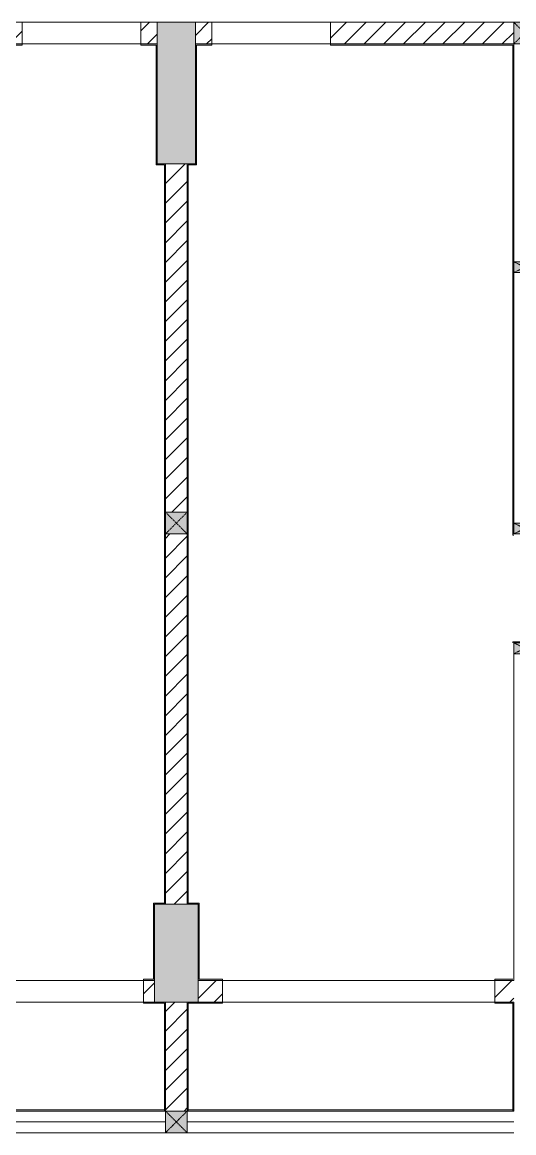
# Model space of a CAD drawing. Header units: millimetres. Extents: x 31499 to 223976, y 3719 to 80291.
# Drawn here: x 186959 to 191474, y 23337 to 33537 of the extents above; entities that cross this region are included whole.
import ezdxf

# ---------------------------------------------------------------- set-up
doc = ezdxf.new("R2010")
doc.units = ezdxf.units.MM
doc.linetypes.add('IMPORT-Dash _2_', pattern=[6, 3, -3])
for name, color, linetype, lineweight in [('A-FLOR-1', 170, 'Continuous', 9), ('A-FLOR-HRAL-6', 170, 'Continuous', 9), ('A-WALL-1', 170, 'Continuous', 9), ('A-WALL-PATT-3', 170, 'Continuous', 9), ('A_1404_dwg-1', 170, 'Continuous', 9), ('I-WALL', 170, 'Continuous', 9), ('I-WALL-1', 170, 'Continuous', 9), ('S-COLS-1', 170, 'Continuous', 9), ('S-COLS-12', 170, 'IMPORT-Dash _2_', 9), ('S-COLS-2', 170, 'Continuous', 9), ('S-COLS-4', 170, 'Continuous', 9), ('S-COLS-HDLN-1', 170, 'IMPORT-Dash _2_', 9)]:
    doc.layers.add(name, color=color, linetype=linetype, lineweight=lineweight)
pattern_1 = [(45, (0, 0), (-90.50967, 90.50967), [])]

# ---------------------------------------------------------------- blocks, each defined once
blk = doc.blocks.new('A_1404_dwg_NCV_TKTC_KET CAU_rvt-1-TKTC_MB HOÀN THIỆN SÀN TẦNG 3-4-4819833-KeyPlan-CH2A_Tầng 3 - Tầng 8')
at = {"layer": 'S-COLS-1'}
for points in [[(91928, 32237), (91928, 33537), (91578, 33537), (91578, 32237), (91863, 32237)], [(91653, 24537), (91953, 24537), (91953, 25437), (91553, 25437), (91553, 24537)]]:
    blk.add_hatch(color=256, dxfattribs=at).paths.add_polyline_path(points)
at = {"layer": 'A-FLOR-1'}
for p, q in [((86478, 23337), (91653, 23337)), ((91853, 23337), (94853, 23337))]:
    blk.add_line(p, q, dxfattribs=at)
at = {"layer": 'S-COLS-2'}
for p, q in [((91653, 32237), (91853, 32237)), ((91853, 25437), (91653, 25437)), ((91553, 24737), (91553, 24537)), ((91953, 24537), (91953, 24737)), ((91653, 24537), (91853, 24537))]:
    blk.add_line(p, q, dxfattribs=at)
at = {"layer": 'S-COLS-2', "flags": 128}
blk.add_lwpolyline([(91928, 33337), (91928, 33537), (91578, 33537), (91578, 33337)], dxfattribs=at)
blk = doc.blocks.new('A_1404_dwg_G1_SOF - BO TRU - 100x200-746114-TKTC_MB HOÀN THIỆN SÀN TẦNG 3-4-4819846-KeyPlan-CH2A_Tầng 3 - Tầng 8')
at = {"layer": 'S-COLS-1'}
blk.add_hatch(color=256, dxfattribs=at).paths.add_polyline_path([(49953, 40037), (49953, 40237), (49853, 40237), (49853, 40037)])
at = {"layer": 'S-COLS-1', "flags": 128}
blk.add_lwpolyline([(49853, 40037), (49853, 40237), (49953, 40237), (49953, 40037)], close=True, dxfattribs=at)
at = {"layer": 'S-COLS-HDLN-1'}
for p, q in [((49953, 40037), (49853, 40237)), ((49853, 40037), (49953, 40237))]:
    blk.add_line(p, q, dxfattribs=at)
blk = doc.blocks.new('A_1404_dwg_Railing - Railing-916117-TKTC_MB HOÀN THIỆN SÀN TẦNG 3-4-4819920-KeyPlan-CH2A_Tầng 3 - Tầng 8')
at = {"layer": 'A-FLOR-HRAL-6'}
blk.add_line((91853, 23537), (94853, 23537), dxfattribs=at)
blk = doc.blocks.new('A_1404_dwg_NCV_TKTC_TANG 3 - 4_rvt-1-TKTC_MB HOÀN THIỆN SÀN TẦNG 3-4-4819943-KeyPlan-CH2A_Tầng 3 - Tầng 8')
at = {"layer": 'A-WALL-PATT-3'}
h = blk.add_hatch(color=256, dxfattribs=at)
h.paths.add_polyline_path([(91568, 33327), (91578, 33327), (91578, 33337), (91428, 33337), (91428, 33327)])
h.paths.add_polyline_path([(90338, 33327), (90338, 33337), (87478, 33337), (87478, 33327)])
for points in [[(91578, 32237), (91578, 33327), (91568, 33327), (91568, 32237)], [(91938, 32237), (91938, 33327), (91928, 33327), (91928, 32237)], [(94843, 28827), (94853, 28827), (94852, 33327), (94843, 33327), (94843, 28837)], [(91643, 32227), (91643, 32237), (91568, 32236), (91568, 32227)], [(91653, 25447), (91653, 32237), (91643, 32236), (91643, 25447)], [(91853, 25447), (91863, 25447), (91863, 32237), (91853, 32237), (91853, 28837)], [(91938, 32227), (91938, 32237), (91863, 32237), (91863, 32227)], [(91543, 24737), (91553, 24737), (91553, 25447), (91543, 25447), (91543, 24747)], [(91643, 25437), (91653, 25437), (91653, 25447), (91553, 25447), (91553, 25437)], [(91853, 25437), (91953, 25437), (91953, 25447), (91853, 25447)], [(91963, 24747), (91963, 25447), (91953, 25447), (91953, 24747)], [(91643, 23537), (91653, 23537), (91653, 24537), (91643, 24537), (91643, 24527)], [(91863, 23537), (91863, 24527), (91853, 24527), (91853, 23537)], [(94852, 23537), (94853, 23537), (94852, 24537), (94843, 24537), (94843, 23537)]]:
    blk.add_hatch(color=256, dxfattribs=at).paths.add_polyline_path(points)
h = blk.add_hatch(color=256, dxfattribs=at)
h.paths.add_polyline_path([(91928, 33327), (92078, 33327), (92078, 33337), (91928, 33337)])
h.paths.add_polyline_path([(94703, 33327), (94853, 33327), (94852, 33337), (93168, 33337), (93168, 33327), (93613, 33327)])
h = blk.add_hatch(color=256, dxfattribs=at)
h.paths.add_polyline_path([(94853, 27837), (95051, 27837), (95051, 27847), (94843, 27847), (94843, 27837)])
h.paths.add_polyline_path([(96853, 27837), (98143, 27837), (98143, 27847), (95951, 27847), (95951, 27837)])
h = blk.add_hatch(color=256, dxfattribs=at)
h.paths.add_polyline_path([(88888, 24737), (88953, 24737), (88953, 24747), (88878, 24747), (88878, 24737)])
h.paths.add_polyline_path([(91453, 24737), (91543, 24737), (91543, 24747), (91453, 24747)])
h = blk.add_hatch(color=256, dxfattribs=at)
h.paths.add_polyline_path([(94843, 24737), (94843, 24747), (94678, 24747), (94678, 24737)])
h.paths.add_polyline_path([(91963, 24737), (92178, 24737), (92176, 24747), (91953, 24747), (91953, 24737)])
h = blk.add_hatch(color=256, dxfattribs=at)
h.paths.add_polyline_path([(91453, 24527), (91643, 24527), (91643, 24537), (91453, 24537)])
h.paths.add_polyline_path([(88878, 24527), (88953, 24527), (88953, 24537), (88878, 24537), (88878, 24527)])
h = blk.add_hatch(color=256, dxfattribs=at)
h.paths.add_polyline_path([(91863, 24527), (92178, 24527), (92176, 24537), (91853, 24537), (91853, 24527)])
h.paths.add_polyline_path([(94843, 24527), (94843, 24537), (94678, 24537), (94678, 24527)])
at = {"layer": 'A-FLOR-1'}
for p, q in [((91428, 33337), (90338, 33337)), ((93168, 33337), (92078, 33337)), ((91653, 32237), (91578, 32237)), ((94843, 24737), (94853, 24737)), ((91653, 24537), (91453, 24537))]:
    blk.add_line(p, q, dxfattribs=at)
at = {"layer": 'A-FLOR-1', "flags": 128}
for points in [[(91428, 33537), (90338, 33537), (90338, 33337), (91428, 33337)], [(93168, 33537), (92078, 33537), (92078, 33337), (93168, 33337)]]:
    blk.add_lwpolyline(points, close=True, dxfattribs=at)
for points in [[(91453, 24737), (88953, 24737), (88953, 24537), (91453, 24537), (91453, 24737), (88953, 24737)], [(92178, 24737), (92178, 24537), (94678, 24537), (94678, 24737), (92178, 24737), (94678, 24737)]]:
    blk.add_lwpolyline(points, dxfattribs=at)
at = {"layer": 'A-WALL-1'}
blk.add_line((94853, 27737), (94853, 24737), dxfattribs=at)
at = {"layer": 'I-WALL'}
for p, q in [((86488, 23547), (91643, 23547)), ((91643, 23537), (86488, 23537)), ((91863, 23547), (94843, 23547)), ((94843, 23537), (91863, 23537))]:
    blk.add_line(p, q, dxfattribs=at)
at = {"layer": 'I-WALL-1'}
for p, q in [((94853, 28937), (94853, 31237)), ((91653, 28837), (91653, 29037)), ((91853, 29037), (91853, 28837))]:
    blk.add_line(p, q, dxfattribs=at)
at = {"layer": 'I-WALL-1', "flags": 128}
for points in [[(87488, 33327), (90338, 33327), (90338, 33337), (87478, 33337), (87478, 33327)], [(91653, 29037), (91653, 32237), (91643, 32237), (91578, 32237), (91578, 33327), (91578, 33337), (91428, 33337), (91428, 33327), (91568, 33327), (91568, 32237)], [(91853, 28837), (91853, 25447), (91853, 25437), (91953, 25437), (91953, 24747), (91953, 24737), (92178, 24737), (92178, 24747), (91963, 24747), (91963, 25447), (91953, 25447), (91863, 25447), (91863, 32227), (91938, 32227), (91938, 32237), (91938, 33327), (92078, 33327), (92078, 33337), (91928, 33337), (91928, 33327), (91928, 32237)], [(94852, 33337), (93168, 33337), (93168, 33327), (94843, 33327), (94843, 28827), (94853, 28827)], [(94853, 31337), (94853, 33327), (94853, 33337)], [(91568, 32237), (91568, 32227), (91643, 32227), (91643, 25447), (91553, 25447), (91543, 25447), (91543, 24747), (91453, 24747), (91453, 24737), (91543, 24737), (91553, 24737), (91553, 25437), (91653, 25437), (91653, 25447), (91653, 28837)], [(91928, 32237), (91863, 32237), (91853, 32237), (91853, 29037)], [(95051, 27837), (95051, 27847), (94843, 27847), (94843, 27837)], [(94843, 24747), (94678, 24747), (94678, 24737), (94843, 24737)]]:
    blk.add_lwpolyline(points, dxfattribs=at)
for points in [[(91643, 24527), (91643, 23537), (91653, 23537), (91653, 24537), (91643, 24537), (91453, 24537), (91453, 24527)], [(91863, 23537), (91863, 24527), (92178, 24527), (92178, 24537), (91853, 24537), (91853, 24527), (91853, 23537)], [(94843, 24527), (94843, 23537), (94853, 23537), (94853, 24537), (94843, 24537), (94678, 24537), (94678, 24527)]]:
    blk.add_lwpolyline(points, close=True, dxfattribs=at)
at = {"rotation": 90}
for p in [(135090, -18616), (135090, -21016), (135090, -22116)]:
    blk.add_blockref('A_1404_dwg_G1_SOF - BO TRU - 100x200-746114-TKTC_MB HOÀN THIỆN SÀN TẦNG 3-4-4819846-KeyPlan-CH2A_Tầng 3 - Tầng 8', p, dxfattribs=at)
blk.add_blockref('A_1404_dwg_Railing - Railing-916117-TKTC_MB HOÀN THIỆN SÀN TẦNG 3-4-4819920-KeyPlan-CH2A_Tầng 3 - Tầng 8', (0, 0))
blk = doc.blocks.new('A_1404_dwg_G1_SOF - BO TRU - 200x200-3054293-TKTC_MB HOÀN THIỆN SÀN TẦNG 3-4-4819986-KeyPlan-CH2A_Tầng 3 - Tầng 8')
at = {"layer": 'S-COLS-12'}
blk.add_hatch(color=256, dxfattribs=at).paths.add_polyline_path([(42403, 17237), (42403, 17437), (42203, 17437), (42203, 17237)])
at = {"layer": 'S-COLS-4', "flags": 128}
blk.add_lwpolyline([(42403, 17437), (42203, 17437), (42203, 17237), (42403, 17237)], close=True, dxfattribs=at)
at = {"layer": 'S-COLS-HDLN-1'}
for p, q in [((42403, 17437), (42203, 17237)), ((42203, 17437), (42403, 17237))]:
    blk.add_line(p, q, dxfattribs=at)
blk = doc.blocks.new('A_1404_dwg_G1_SOF - BO TRU - 200x200-V23-TKTC_MB HOÀN THIỆN SÀN TẦNG 3-4-4820002-KeyPlan-CH2A_Tầng 3 - Tầng 8')
at = {"layer": 'S-COLS-12'}
blk.add_hatch(color=256, dxfattribs=at).paths.add_polyline_path([(94853, 33337), (95052, 33337), (95052, 33537), (94852, 33537), (94852, 33337)])
at = {"layer": 'S-COLS-4'}
blk.add_line((94853, 33337), (94953, 33337), dxfattribs=at)
at = {"layer": 'S-COLS-4', "flags": 128}
blk.add_lwpolyline([(95052, 33337), (95052, 33537), (94852, 33537), (94852, 33337)], dxfattribs=at)
at = {"layer": 'S-COLS-HDLN-1'}
for p, q in [((95052, 33537), (94852, 33337)), ((94852, 33537), (95052, 33337))]:
    blk.add_line(p, q, dxfattribs=at)
blk = doc.blocks.new('A_1404_dwg_G1_SOF - BO TRU - 200x200-V32-TKTC_MB HOÀN THIỆN SÀN TẦNG 3-4-4820011-KeyPlan-CH2A_Tầng 3 - Tầng 8')
at = {"layer": 'S-COLS-12'}
blk.add_hatch(color=256, dxfattribs=at).paths.add_polyline_path([(52853, 28837), (52853, 29037), (52653, 29037), (52653, 28837)])
at = {"layer": 'S-COLS-4'}
for p, q in [((52853, 29037), (52653, 29037)), ((52653, 28837), (52853, 28837))]:
    blk.add_line(p, q, dxfattribs=at)
at = {"layer": 'S-COLS-HDLN-1'}
for p, q in [((52853, 29037), (52653, 28837)), ((52653, 29037), (52853, 28837))]:
    blk.add_line(p, q, dxfattribs=at)
blk = doc.blocks.new('A_1404_dwg-4819832-KeyPlan-CH2A_Tầng 3 - Tầng 8')
at = {"layer": 'A-WALL-PATT-3'}
h = blk.add_hatch(dxfattribs=at)
h.set_pattern_fill('FP_31', color=256, style=0, pattern_type=2)
h.set_pattern_definition(pattern_1)
h.paths.add_polyline_path([(86652, 33337), (86652, 33537), (85248, 33537), (85248, 33337), (86313, 33337)])
h.paths.add_polyline_path([(91578, 33337), (91578, 33537), (91428, 33537), (91428, 33337)])
h.paths.add_polyline_path([(83728, 33337), (84258, 33337), (84258, 33537), (83728, 33537)])
h.paths.add_polyline_path([(86852, 33337), (90338, 33337), (90338, 33537), (86852, 33537)])
h = blk.add_hatch(dxfattribs=at)
h.set_pattern_fill('FP_31', color=256, style=0, pattern_type=2)
h.set_pattern_definition(pattern_1)
h.paths.add_polyline_path([(96853, 33337), (99778, 33337), (99778, 33537), (95052, 33537), (95052, 33337)])
h.paths.add_polyline_path([(92078, 33337), (92078, 33537), (91928, 33537), (91928, 33337)])
h.paths.add_polyline_path([(94852, 33337), (94852, 33537), (93168, 33537), (93168, 33337), (94703, 33337)])
h = blk.add_hatch(dxfattribs=at)
h.set_pattern_fill('FP_31', color=256, style=0, pattern_type=2)
h.set_pattern_definition(pattern_1)
h.paths.add_polyline_path([(91853, 25437), (91853, 28837), (91653, 28837), (91653, 25437)])
h.paths.add_polyline_path([(91853, 29037), (91853, 32237), (91653, 32237), (91653, 29037)])
h = blk.add_hatch(dxfattribs=at)
h.set_pattern_fill('FP_31', color=256, style=0, pattern_type=2)
h.set_pattern_definition(pattern_1)
h.paths.add_polyline_path([(91553, 24537), (91553, 24737), (91453, 24737), (91453, 24537), (91543, 24537)])
h.paths.add_polyline_path([(86478, 24537), (86878, 24537), (86878, 24737), (86478, 24737)])
h.paths.add_polyline_path([(88278, 24537), (88658, 24537), (88658, 24737), (88278, 24737)])
h.paths.add_polyline_path([(88858, 24537), (88953, 24538), (88953, 24737), (88858, 24737), (88858, 24538)])
h = blk.add_hatch(dxfattribs=at)
h.set_pattern_fill('FP_31', color=256, style=0, pattern_type=2)
h.set_pattern_definition(pattern_1)
h.paths.add_polyline_path([(91953, 24537), (92178, 24537), (92176, 24737), (91953, 24737)])
h.paths.add_polyline_path([(94852, 24537), (94852, 24737), (94678, 24737), (94678, 24537), (94843, 24537)])
h = blk.add_hatch(dxfattribs=at)
h.set_pattern_fill('FP_31', color=256, style=0, pattern_type=2)
h.set_pattern_definition(pattern_1)
h.paths.add_polyline_path([(91653, 23537), (91853, 23537), (91853, 24537), (91653, 24537), (91653, 23537)])
at = {"layer": 'A-WALL-1'}
for p, q in [((90338, 33537), (86852, 33537)), ((91578, 33537), (91428, 33537)), ((91578, 33337), (91578, 33537)), ((91928, 33537), (91928, 33337)), ((92078, 33537), (91928, 33537)), ((94852, 33537), (93168, 33537)), ((91853, 32237), (91653, 32237)), ((91653, 25437), (91853, 25437)), ((91553, 24537), (91553, 24737)), ((91953, 24737), (91953, 24537)), ((91853, 24537), (91653, 24537)), ((91953, 24537), (92178, 24537)), ((94678, 24537), (94852, 24537)), ((86478, 23437), (91653, 23437)), ((91853, 23437), (94853, 23437)), ((91653, 23337), (86478, 23337)), ((94853, 23337), (91853, 23337))]:
    blk.add_line(p, q, dxfattribs=at)
for name, p in [('A_1404_dwg_NCV_TKTC_KET CAU_rvt-1-TKTC_MB HOÀN THIỆN SÀN TẦNG 3-4-4819833-KeyPlan-CH2A_Tầng 3 - Tầng 8', (0, 0)), ('A_1404_dwg_NCV_TKTC_TANG 3 - 4_rvt-1-TKTC_MB HOÀN THIỆN SÀN TẦNG 3-4-4819943-KeyPlan-CH2A_Tầng 3 - Tầng 8', (0, 0)), ('A_1404_dwg_G1_SOF - BO TRU - 200x200-V23-TKTC_MB HOÀN THIỆN SÀN TẦNG 3-4-4820002-KeyPlan-CH2A_Tầng 3 - Tầng 8', (0, 0)), ('A_1404_dwg_G1_SOF - BO TRU - 200x200-V32-TKTC_MB HOÀN THIỆN SÀN TẦNG 3-4-4820011-KeyPlan-CH2A_Tầng 3 - Tầng 8', (39000, 0)), ('A_1404_dwg_G1_SOF - BO TRU - 200x200-3054293-TKTC_MB HOÀN THIỆN SÀN TẦNG 3-4-4819986-KeyPlan-CH2A_Tầng 3 - Tầng 8', (49450, 6100))]:
    blk.add_blockref(name, p)

msp = doc.modelspace()

# ---------------------------------------------------------------- block references
at = {"layer": 'A_1404_dwg-1'}
msp.add_blockref('A_1404_dwg-4819832-KeyPlan-CH2A_Tầng 3 - Tầng 8', (96621.6, 0), dxfattribs=at)

doc.saveas('drawing.dxf')
